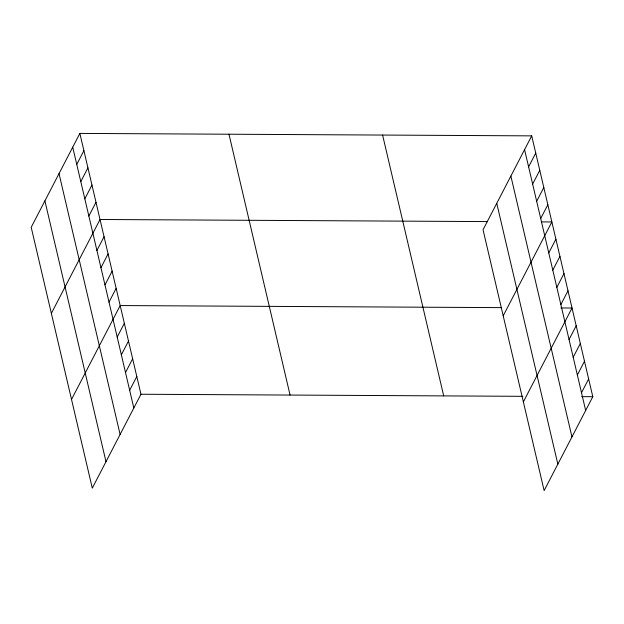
<?xml version="1.0" encoding="UTF-8"?>
<svg xmlns="http://www.w3.org/2000/svg" width="624" height="624" viewBox="0 0 624 624"><rect width="100%" height="100%" fill="white"/><g stroke="black" fill="none" stroke-linecap="round" stroke-linejoin="round"><path stroke-width="0.94" d="M79.864 133.411L31.2 227.3L92.29 488.132L140.954 394.243L79.864 133.411L531.71 135.868L592.8 396.7L544.136 490.589L483.046 229.757L531.71 135.868M76.76 164.401L83.897 150.626M80.792 181.615L87.929 167.84M84.825 198.83L91.962 185.055M88.858 216.044L95.995 202.27M51.363 313.373L100.027 219.484L487.57 221.598M96.915 250.474L104.06 236.699M100.948 267.688L108.092 253.913M104.98 284.903L112.125 271.128M109.013 302.117L116.15 288.343M71.518 399.446L120.182 305.557L501.205 307.632M117.203 337.069L124.34 323.294M121.352 354.806L128.497 341.032M125.51 372.544L132.647 358.769M129.659 390.281L136.804 376.506M528.606 166.858L535.743 153.083M532.631 184.072L539.776 170.305M536.663 201.287L543.808 187.52M540.696 218.501L547.841 204.734M503.201 315.83L551.873 221.949L541.616 221.887M548.761 252.931L555.898 239.164M552.794 270.153L559.931 256.378M556.826 287.368L563.963 273.593M560.859 304.582L567.996 290.807M523.364 401.903L572.029 308.022L560.843 307.96M569.041 339.534L576.186 325.759M573.199 357.263L580.336 343.496M577.356 375.001L584.493 361.234M581.506 392.738L588.643 378.963M140.954 394.243L522.904 396.326M581.615 396.646L592.8 396.7M524.573 149.643L585.663 410.475M510.869 176.085L571.958 436.917M496.751 203.323L557.84 464.155M382.598 135.057L443.695 395.889M228.977 134.222L290.066 395.054M72.727 147.186L133.817 408.018M59.023 173.62L120.112 434.452M44.905 200.858L105.994 461.69"/></g></svg>
